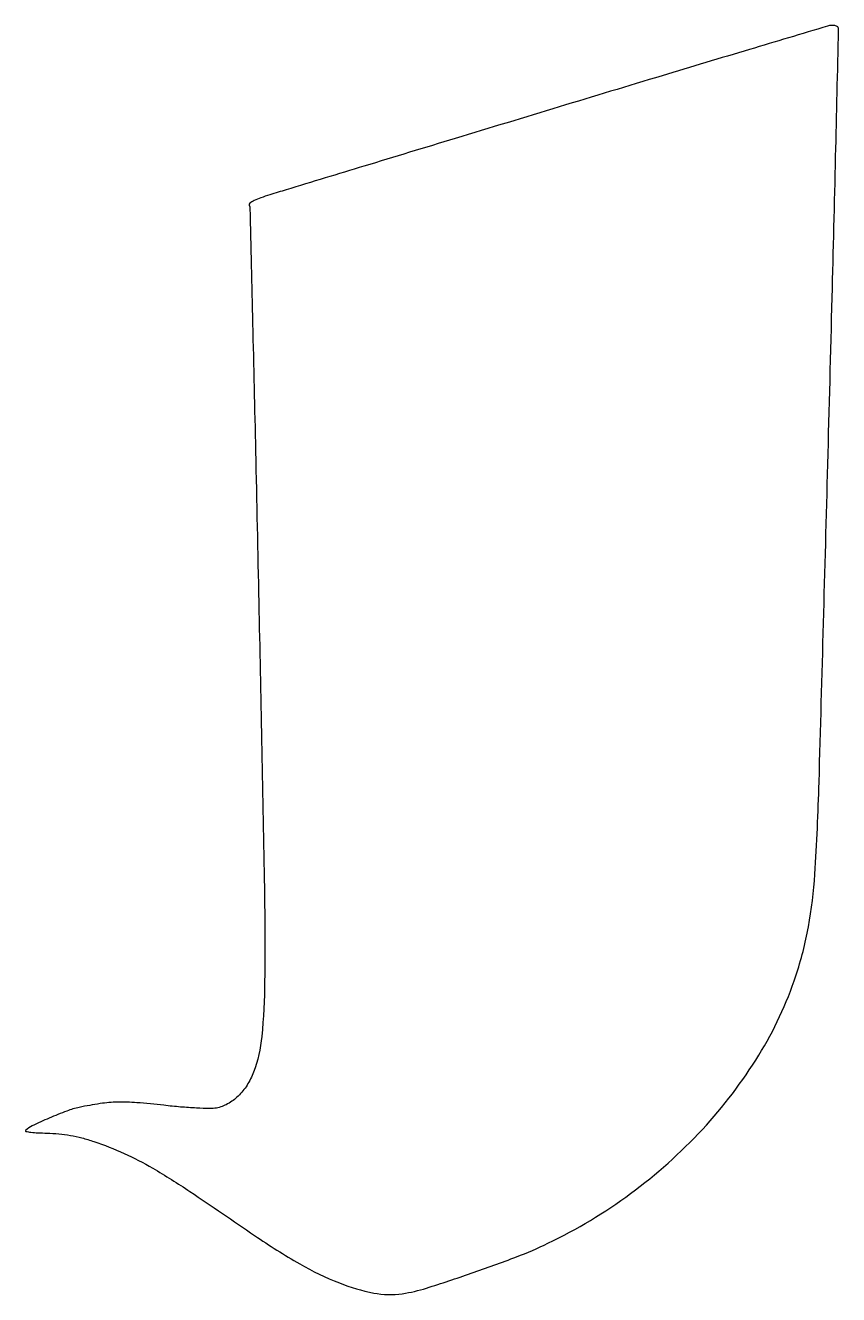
# Model space of a CAD drawing. Extents: x 1 to 268, y 0 to 418.
import ezdxf

# ---------------------------------------------------------------- set-up
doc = ezdxf.new("R2010")
doc.units = 0

msp = doc.modelspace()

# ---------------------------------------------------------------- linework, layer by layer
msp.add_lwpolyline([(176.5, 391.082467, 0.000017), (142.256405, 380.689376, 0.000025), (112.231475, 371.573947, 0.000011), (86.575488, 363.782911, 0.000495), (81.288001, 362.171395, 0.012344), (78.233843, 361.154148, 0.030512), (76.067233, 360.21966, 0.039555), (74.698086, 359.385345, 0.32788), (74.488484, 358.732759, -0.074888), (74.668858, 357.702946, -0.000029), (75.572091, 319.821498, -0.00046), (76.534319, 277.741024, -0.00028), (77.59813, 228, -0.000541), (79.40382, 136.547759, -0.007441), (79.529206, 103.364007, -0.020499), (78.580853, 85.176314, -0.066331), (75.881755, 73.413507, -0.052649), (73.733963, 69.113369, -0.058761), (70.800484, 65.5286, -0.063292), (67.33821, 62.944406, -0.082517), (63.630075, 61.59038, -0.051935), (61.471668, 61.413714, -0.007593), (57.073476, 61.577823, -0.008514), (51.862985, 61.940588, -0.007212), (46.370411, 62.497021, 0.009216), (37.42015, 63.367511, 0.025778), (31.120308, 63.537505, 0.029999), (25.392074, 63.052044, 0.016734), (18.5, 61.812196, 0.036708), (14.411465, 60.615072, 0.012201), (8.616132, 58.282702, 0.009547), (3.020373, 55.742625, 0.084324), (0.80917, 54.185755, 0.607314), (0.895668, 53.90856, 0.014484), (2.5922, 53.655977, 0.016201), (4.931125, 53.453318, 0.008504), (7.849161, 53.345232, -0.018723), (11.785269, 53.118817, -0.020336), (15.58541, 52.600456, -0.019994), (19.388333, 51.765138, -0.016919), (23.333322, 50.587754, -0.025495), (33.251734, 46.685347, -0.025821), (42.678123, 41.808293, -0.015367), (54.953792, 34.115166, -0.003107), (76.237784, 19.654905, 0.020669), (91.076815, 10.317529, 0.036281), (104.143533, 4.041255, 0.044896), (115.449013, 0.722599, 0.086374), (124.859771, 0.50168, 0.039318), (132.813796, 2.342645, 0.006756), (147.533054, 7.213155, 0.007763), (162.462086, 12.638835, 0.021136), (172.789961, 17.083278, 0.046631), (200.020063, 33.473984, 0.04708), (223.645996, 54.580002, 0.04866), (242.20718, 78.978869, 0.058182), (254.42002, 105.133058, 0.034697), (258.555458, 121.243641, 0.029888), (260.685774, 138.598151, 0.008529), (262.057296, 168.836723, 0.00038), (264.937073, 273.5, 0.000301), (266.372374, 328.384672, 0.000499), (267.509723, 374.714062, 0.000019), (268.494281, 416.587653, 0.139528), (268.322475, 417.25, 0.135244), (268.033782, 417.530428, 0.052217), (267.514639, 417.7485, 0.046769), (266.870535, 417.878981, 0.042301), (266.190983, 417.893831, 0.056932), (264.859288, 417.656392, 0.000073), (239.146726, 409.974198, 0.000644), (210.359756, 401.328513, 0.000396)], format="xyb", close=True)

doc.saveas('drawing.dxf')
